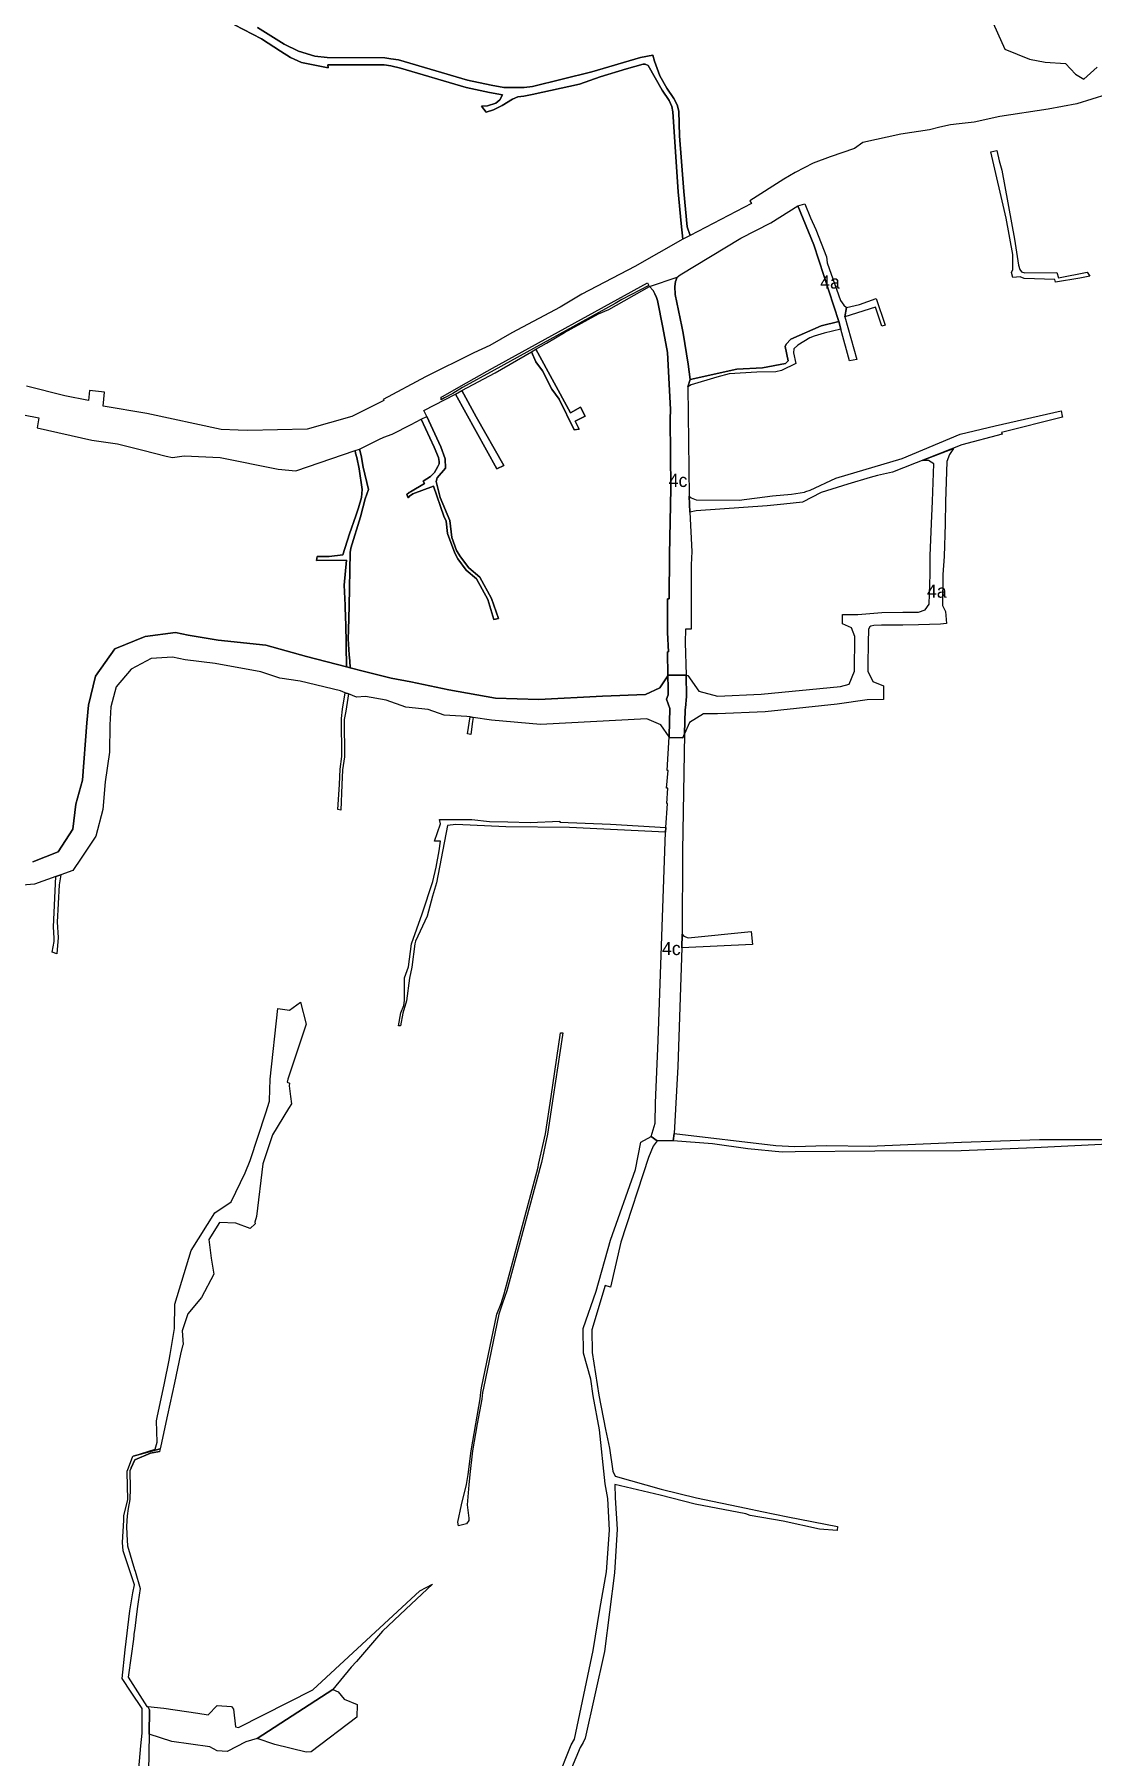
# Model space of a CAD drawing. Extents: x 548434 to 553028, y 1835063 to 1842282.
# Drawn here: x 550285 to 550845, y 1837520 to 1838432 of the extents above; entities that cross this region are included whole.
import ezdxf

# ---------------------------------------------------------------- set-up
doc = ezdxf.new("R2010")
doc.units = 0
for name, color, linetype in [('Level 15', 7, 'Continuous'), ('Level 16', 7, 'Continuous'), ('Level 23', 7, 'Continuous')]:
    doc.layers.add(name, color=color, linetype=linetype)

msp = doc.modelspace()

# ---------------------------------------------------------------- linework, layer by layer
at = {"layer": 'Level 16'}
for points in [[(550713.79, 1838282.7), (550720, 1838260.09), (550716.13, 1838259.42), (550711.66, 1838276.17), (550710.54, 1838280.2), (550697.25, 1838320.8), (550688.75, 1838341.38), (550692.53, 1838342.54), (550695.53, 1838335.12), (550698.27, 1838328.96), (550704.06, 1838314.44), (550704.41, 1838311.17), (550711.48, 1838291.37), (550713.11, 1838288.82), (550714.53, 1838287.66)], [(550631.61, 1838179.3), (550632.71, 1838158.35), (550632.28, 1838151.31), (550632.33, 1838117.37), (550629.39, 1838117.24), (550629.15, 1838110.2), (550629.6356, 1838092.8503), (550620.32, 1838092.96), (550620.0657, 1838092.5839), (550619.8, 1838105.26), (550620.37, 1838105.28), (550619.86, 1838115.48), (550619.9, 1838133.27), (550620.79, 1838133.34), (550620.94, 1838156.87), (550621.58, 1838191.76), (550621.32, 1838228.54), (550621.5, 1838233.63), (550619.77, 1838263.8), (550617.43, 1838277.07), (550614.6, 1838291.23), (550614.02, 1838292.84), (550613.2, 1838294.77), (550612.28, 1838296.55), (550610.27, 1838298.71), (550624.96, 1838303.6), (550624.03, 1838301.4), (550623.67, 1838298.77), (550623.85, 1838294.4), (550627.39, 1838277.56), (550628.18, 1838273.97), (550630.82, 1838257.56), (550631.87, 1838249.43), (550630.62, 1838245.67), (550631.21, 1838187.78)], [(550629.6356, 1838092.8503), (550630.51, 1838092.84), (550636.4, 1838084.39), (550646.3426, 1838081.742), (550669.33, 1838082.81), (550711.4, 1838086.99), (550715.9701, 1838088.1239), (550718.79, 1838095.1), (550718.94, 1838113.48), (550717.25, 1838118.05), (550712.52, 1838120.08), (550712.48, 1838125.03), (550720.51, 1838125.1), (550733.22, 1838126.16), (550744.45, 1838126.3), (550752.68, 1838126.29), (550756.24, 1838127.5), (550758.38, 1838130.59), (550758.93, 1838146.47), (550758.97, 1838156.08), (550759.53, 1838173.23), (550760.15, 1838184.99), (550760.85, 1838204.89), (550757.97, 1838206.55), (550754.72, 1838206.59), (550771.24, 1838212.96), (550769.13, 1838209.72), (550767.77, 1838205.99), (550767.02, 1838184.76), (550766.79, 1838172.98), (550766.27, 1838155.83), (550765.56, 1838146.25), (550765.38, 1838129.83), (550766.96, 1838126.58), (550767.59, 1838120.3), (550764.32, 1838119.98), (550752.72, 1838119.55), (550744.48, 1838119.41), (550737.4367, 1838119.4037), (550736, 1838119.43), (550734.8224, 1838119.4014), (550733.25, 1838119.4), (550733.1234, 1838119.3601), (550729, 1838119.26), (550727.47, 1838118.92), (550726.86, 1838118.54), (550726.32, 1838117.36), (550726.2459, 1838113.8158), (550726.07, 1838113.39), (550725.84, 1838095.01), (550728.45, 1838089.65), (550734.12, 1838087.36), (550734.19, 1838079.97), (550725.54, 1838079.89), (550709.62, 1838077.66), (550671.55, 1838073.59), (550646.32, 1838072.51), (550638.97, 1838072.44), (550631.48, 1838067.79), (550628.8708, 1838061.9156), (550629.09, 1838074.71), (550629.28, 1838075.63), (550629.95, 1838081.62)], [(550620.6579, 1838060.2653), (550620.85, 1838059.99), (550627.9, 1838059.73), (550628.8708, 1838061.9156), (550627.81, 1838000), (550627.53, 1837955.86), (550627.35, 1837948.52), (550625.32, 1837885.8), (550623.34, 1837850.23), (550622.82, 1837846.38), (550614.31, 1837846.32), (550611.2, 1837848.69), (550613.24, 1837855.8), (550613.53, 1837866.44), (550614.9, 1837899.54), (550618.68, 1838009.75), (550618.9, 1838012.23), (550619.79, 1838025.03), (550619.51, 1838025.03), (550620.08, 1838033.03), (550619.31, 1838033.14), (550620.11, 1838042.47), (550619.57, 1838042.51)]]:
    msp.add_lwpolyline(points, close=True, dxfattribs=at)
msp.add_lwpolyline([(550283.86, 1837994.09), (550297.17, 1837999.4), (550304.93, 1838011.37), (550306.63, 1838024.55), (550310.08, 1838037.41), (550312.45, 1838067.71), (550313.32, 1838077.08), (550316.99, 1838092.38), (550327.18, 1838106.85), (550343.33, 1838113.41), (550359.38, 1838115.57), (550366.13, 1838114.1), (550381.98, 1838111.39), (550407.18, 1838108.87), (550428.72, 1838102.82), (550449.8952, 1838097.3074), (550451.8392, 1838096.8013), (550458.72, 1838095.01), (550473.47, 1838091.38), (550483.92, 1838089.37), (550504.14, 1838085.25), (550528.84, 1838080.81), (550551.75, 1838080.13), (550585.48, 1838081.76), (550608.16, 1838082.76), (550615.73, 1838086.17), (550620.0657, 1838092.5839), (550620.2, 1838086.18), (550620.2, 1838082.52), (550619.31, 1838080.22), (550621.07, 1838075.3), (550620.69, 1838060.79), (550620.6579, 1838060.2653), (550616.25, 1838066.58), (550608.91, 1838069.86), (550552.51, 1838066.9), (550526.6, 1838069.06), (550516.8992, 1838070.5972), (550515.432, 1838070.8297), (550513.6, 1838071.12), (550501.56, 1838071.69), (550493.18, 1838074.76), (550481.38, 1838076.03), (550470.88, 1838079.77), (550459.97, 1838081.59), (550455.23, 1838081.32), (550450.8847, 1838082.9932), (550449.2168, 1838083.6355), (550446.79, 1838084.57), (550425.41, 1838089.81), (550414.56, 1838091.26), (550404.48, 1838094.65), (550380.42, 1838099.16), (550364.46, 1838101.03), (550357.71, 1838102.52), (550346.45, 1838101.82), (550335.93, 1838096.04), (550328, 1838086.83), (550325.07, 1838076.1), (550324.55, 1838066.69), (550324.34, 1838052.1), (550322.19, 1838036.4), (550320.93, 1838021.83), (550317.13, 1838007.72), (550309.3471, 1837996.0101), (550305.08, 1837989.59), (550298.6277, 1837987.2802), (550295.9339, 1837986.3158), (550284.78, 1837982.33), (550271.8, 1837981.16)], dxfattribs=at)
at = {"layer": 'Level 23'}
for points in [[(550788.39, 1838446.84), (550798.48, 1838424.45), (550811.5, 1838419.13), (550819.7, 1838417.49), (550830.52, 1838416.72), (550835.82, 1838411.12), (550840.27, 1838408.42), (550847.33, 1838414.81)], [(550390.52, 1838437.34), (550404.87, 1838429.84), (550414.88, 1838423.38), (550420.31, 1838419.97), (550426.06, 1838417.27), (550440.24, 1838414.45), (550439.95, 1838416.09), (550469.78, 1838416.12), (550473.33, 1838415.61), (550478.47, 1838414.38), (550513.25, 1838404.06), (550525.58, 1838401.37), (550532.39, 1838400.2), (550531.1, 1838397.55), (550529, 1838395.85), (550524.5, 1838394.3), (550521.38, 1838394.11), (550523.79, 1838391), (550527.67, 1838392.21), (550532.3, 1838394.61), (550537.71, 1838397.85), (550540.56, 1838399.14), (550543.78, 1838399.51), (550548.18, 1838400.32), (550573.2, 1838405.88), (550584.23, 1838409.77), (550598.17, 1838414.04), (550606.93, 1838416.44), (550608, 1838416.39), (550609.57, 1838415.7), (550613.32, 1838409.21), (550616.93, 1838402.6), (550620.7, 1838397.15), (550622.19, 1838393.95), (550622.66, 1838391.15), (550625.54, 1838348.77), (550627.13, 1838332.06), (550627.98, 1838323.7), (550602.6, 1838309.23), (550574.48, 1838294.71), (550563.01, 1838287.71), (550537.39, 1838274.24), (550525.8, 1838267.54), (550517.3, 1838263.68), (550491.72, 1838250.9), (550469.32, 1838238.94), (550469.58, 1838238.3), (550452.79, 1838229.92), (550429, 1838223.13), (550397.59, 1838222.41), (550392.55, 1838222.68), (550383.57, 1838223.03), (550344.14, 1838231.5), (550321.03, 1838235.36), (550321.8, 1838242.79), (550313.9, 1838243.68), (550313.26, 1838238.29), (550300.75, 1838240.85), (550280.55, 1838245.87)], [(550402.81, 1838435.79), (550416.89, 1838427.09), (550424.53, 1838423.28), (550433.2, 1838420.73), (550439.56, 1838419.99), (550470.11, 1838419.82), (550473.43, 1838419.24), (550477.4, 1838418.65), (550513.94, 1838407.91), (550526.41, 1838405.39), (550533.25, 1838404.15), (550537.28, 1838403.99), (550543.97, 1838404.08), (550548.4, 1838404.62), (550579.78, 1838412.35), (550605.59, 1838419.91), (550612, 1838421.27), (550612.98, 1838417.95), (550615.84, 1838410.31), (550619.49, 1838403.69), (550623.21, 1838398.22), (550624.88, 1838394.83), (550625.78, 1838391.58), (550626.16, 1838378.52), (550628.41, 1838348.96), (550630.21, 1838330.23), (550631.9, 1838325.65), (550627.98, 1838323.7), (550627.13, 1838332.06), (550625.54, 1838348.77), (550622.66, 1838391.15), (550622.19, 1838393.95), (550620.7, 1838397.15), (550616.93, 1838402.6), (550613.32, 1838409.21), (550609.57, 1838415.7), (550608, 1838416.39), (550606.93, 1838416.44), (550598.17, 1838414.04), (550584.23, 1838409.77), (550573.2, 1838405.88), (550548.18, 1838400.32), (550543.78, 1838399.51), (550540.56, 1838399.14), (550537.71, 1838397.85), (550532.3, 1838394.61), (550527.67, 1838392.21), (550523.79, 1838391), (550521.38, 1838394.11), (550524.5, 1838394.3), (550529, 1838395.85), (550531.1, 1838397.55), (550532.39, 1838400.2), (550525.58, 1838401.37), (550513.25, 1838404.06), (550478.47, 1838414.38), (550473.33, 1838415.61), (550469.78, 1838416.12), (550439.95, 1838416.09), (550440.24, 1838414.45), (550426.06, 1838417.27), (550420.31, 1838419.97), (550414.88, 1838423.38), (550404.87, 1838429.84), (550390.52, 1838437.34)], [(550860.29, 1838402.85), (550836.61, 1838395.34), (550821.34, 1838392.56), (550795.77, 1838388.77), (550782.1, 1838385.7), (550774.26, 1838384.89), (550769.57, 1838384.24), (550763.96, 1838383.01), (550758.53, 1838381.66), (550743.42, 1838379.37), (550723.22, 1838374.95), (550718.88, 1838371.83), (550705.96, 1838367.43), (550697.02, 1838364), (550687.36, 1838359), (550681.34, 1838355.51), (550663.45, 1838344.07), (550664.21, 1838342.72), (550631.9, 1838325.65), (550630.21, 1838330.23), (550628.41, 1838348.96), (550626.16, 1838378.52), (550625.78, 1838391.58), (550624.88, 1838394.83), (550623.21, 1838398.22), (550619.49, 1838403.69), (550615.84, 1838410.31), (550612.98, 1838417.95), (550612, 1838421.27), (550605.59, 1838419.91), (550579.78, 1838412.35), (550548.4, 1838404.62), (550543.97, 1838404.08), (550537.28, 1838403.99), (550533.25, 1838404.15), (550526.41, 1838405.39), (550513.94, 1838407.91), (550477.4, 1838418.65), (550473.43, 1838419.24), (550470.11, 1838419.82), (550439.56, 1838419.99), (550433.2, 1838420.73), (550424.53, 1838423.28), (550416.89, 1838427.09), (550402.81, 1838435.79)], [(550257.06, 1838235.04), (550286.96, 1838229.2), (550286.09, 1838223.87), (550315.06, 1838217.3), (550328.62, 1838215.45), (550342.07, 1838211.98), (550354.43, 1838208.88), (550357.7, 1838208.18), (550363.88, 1838209.13), (550382.98, 1838208.2), (550413.63, 1838202.01), (550422.98, 1838201.13), (550454.51, 1838211.91), (550454.693, 1838210.453), (550455.359, 1838208.117), (550456.532, 1838202.132), (550458.257, 1838191.294), (550457.77, 1838187), (550456.198, 1838181.459), (550454.795, 1838177.226), (550451.454, 1838167.834), (550447.897, 1838156.728), (550440.79, 1838155.76), (550434.29, 1838155.82), (550434.04, 1838153.68), (550449.84, 1838153.84), (550448.63, 1838140.63), (550449.16, 1838130.03), (550449.28, 1838122.72), (550449.59, 1838120.48), (550449.8952, 1838097.3074), (550428.72, 1838102.82), (550407.18, 1838108.87), (550381.98, 1838111.39), (550366.13, 1838114.1), (550359.38, 1838115.57), (550343.33, 1838113.41), (550327.18, 1838106.85), (550316.99, 1838092.38), (550313.32, 1838077.08), (550312.45, 1838067.71), (550310.08, 1838037.41), (550306.63, 1838024.55), (550304.93, 1838011.37), (550297.17, 1837999.4), (550283.86, 1837994.09)], [(550283.86, 1837994.09), (550297.17, 1837999.4), (550304.93, 1838011.37), (550306.63, 1838024.55), (550310.08, 1838037.41), (550312.45, 1838067.71), (550313.32, 1838077.08), (550316.99, 1838092.38), (550327.18, 1838106.85), (550343.33, 1838113.41), (550359.38, 1838115.57), (550366.13, 1838114.1), (550381.98, 1838111.39), (550407.18, 1838108.87), (550428.72, 1838102.82), (550449.8952, 1838097.3074), (550451.8392, 1838096.8013), (550458.72, 1838095.01), (550473.47, 1838091.38), (550483.92, 1838089.37), (550504.14, 1838085.25), (550528.84, 1838080.81), (550551.75, 1838080.13), (550585.48, 1838081.76), (550608.16, 1838082.76), (550615.73, 1838086.17), (550620.0657, 1838092.5839), (550620.2, 1838086.18), (550620.2, 1838082.52), (550619.31, 1838080.22), (550621.07, 1838075.3), (550620.69, 1838060.79), (550620.6579, 1838060.2653), (550616.25, 1838066.58), (550608.91, 1838069.86), (550552.51, 1838066.9), (550526.6, 1838069.06), (550516.8992, 1838070.5972), (550515.432, 1838070.8297), (550513.6, 1838071.12), (550501.56, 1838071.69), (550493.18, 1838074.76), (550481.38, 1838076.03), (550470.88, 1838079.77), (550459.97, 1838081.59), (550455.23, 1838081.32), (550450.8847, 1838082.9932), (550449.2168, 1838083.6355), (550446.79, 1838084.57), (550425.41, 1838089.81), (550414.56, 1838091.26), (550404.48, 1838094.65), (550380.42, 1838099.16), (550364.46, 1838101.03), (550357.71, 1838102.52), (550346.45, 1838101.82), (550335.93, 1838096.04), (550328, 1838086.83), (550325.07, 1838076.1), (550324.55, 1838066.69), (550324.34, 1838052.1), (550322.19, 1838036.4), (550320.93, 1838021.83), (550317.13, 1838007.72), (550309.3471, 1837996.0101), (550305.08, 1837989.59), (550298.6277, 1837987.2802), (550295.9339, 1837986.3158), (550284.78, 1837982.33), (550271.8, 1837981.16)], [(550561.22, 1837507.56), (550568.8, 1837526.57), (550570.51, 1837529.56), (550580.45, 1837576.63), (550583.95, 1837598.25), (550587.57, 1837618.19), (550589.09, 1837640.32), (550588.24, 1837656.99), (550586.88, 1837664.73), (550583.86, 1837693.37), (550580.54, 1837711.39), (550579.26, 1837720.26), (550575.33, 1837733.96), (550575.16, 1837746.99), (550582.03, 1837766.74), (550589.64, 1837793.8), (550602.81, 1837831.21), (550605.63, 1837845.76), (550611.2, 1837848.69), (550614.31, 1837846.32), (550612.27, 1837843.57), (550609.84, 1837837.56), (550595.03, 1837792.8), (550589.61, 1837768.91), (550586.77, 1837769.72), (550579.68, 1837746.31), (550579.88, 1837734.29), (550583.39, 1837711.78), (550587, 1837693.52), (550589.06, 1837683.64), (550590.88, 1837671.45), (550592.08, 1837668.91), (550616.48, 1837661.97), (550635.13, 1837657.45), (550661.44, 1837651.82), (550669.83, 1837650.14), (550683.5, 1837647.23), (550709.85, 1837642.28), (550709.66, 1837640.12), (550700.28, 1837640.8), (550680.98, 1837645.02), (550663.64, 1837648.04), (550661.3, 1837648.92), (550634.43, 1837653.94), (550615.9, 1837658.7), (550592.01, 1837664.46), (550592.13, 1837657.4), (550593.2, 1837640.82), (550591.83, 1837617.59), (550586.5, 1837576.02), (550576.31, 1837530.14), (550575.26, 1837527.87), (550573.59, 1837525.13), (550565.89, 1837506.62)], [(550853.07, 1837844.54), (550814.08, 1837842.6), (550775.29, 1837841.09), (550729.58, 1837841), (550687.45, 1837840.62), (550680.46, 1837840.35), (550662.27, 1837842.24), (550643.69, 1837844.78), (550622.82, 1837846.38), (550623.34, 1837850.23), (550677.13, 1837843.91), (550687.29, 1837843.31), (550703.96, 1837843.87), (550726.75, 1837843.6), (550775.51, 1837845.7), (550816.83, 1837847.15), (550852.98, 1837847.18)], [(550339.89, 1837513.9), (550341.0556, 1837526.0584), (550341.7, 1837532.78), (550341.74, 1837545.86), (550335.8701, 1837554.5634), (550331.03, 1837561.74), (550332.7661, 1837576.8596), (550335.15, 1837597.62), (550336.808, 1837607.0337), (550337.57, 1837611.36), (550331.65, 1837629.35), (550331.23, 1837633.76), (550331.9214, 1837645.6322), (550332.051, 1837647.844), (550334.03, 1837656.54), (550334.03, 1837656.5406), (550333.771, 1837670.8985), (550333.759, 1837671.506), (550333.76, 1837671.5087), (550334.4476, 1837673.3017), (550336.8291, 1837679.5076), (550336.8783, 1837679.5225), (550351.1972, 1837683.2393), (550350.897, 1837681.8494), (550346.15, 1837680.96), (550337.74, 1837677.57), (550335.8919, 1837673.289), (550335.177, 1837671.636), (550335.317, 1837662.395), (550335.218, 1837656.505), (550334.3675, 1837651.6971), (550333.69, 1837647.88), (550333.41, 1837642.46), (550333.4137, 1837642.3949), (550333.4137, 1837642.3943), (550333.67, 1837637.88), (550334.0046, 1837632.0273), (550334.0051, 1837632.0258), (550337.6522, 1837619.3725), (550337.6536, 1837619.3674), (550337.96, 1837618.47), (550340.57, 1837609.34), (550339.65, 1837602.4), (550339.3082, 1837599.8043), (550338.5865, 1837594.3505), (550337.7746, 1837588.2148), (550337.37, 1837585.17), (550337.2931, 1837584.5856), (550337.2915, 1837584.5738), (550337.0291, 1837582.5803), (550335.8541, 1837573.7008), (550334.361, 1837562.417), (550344.214, 1837546.866), (550344.774, 1837546.8177), (550345.62, 1837545.094), (550345.3906, 1837532.2542), (550345.034, 1837512.301)]]:
    msp.add_lwpolyline(points, dxfattribs=at)
for points in [[(550842.06, 1838306.25), (550843.38, 1838304.13), (550838.07, 1838303.15), (550825.18, 1838300.94), (550824.8, 1838302.49), (550808.72, 1838303.03), (550806.58, 1838303.79), (550802.66, 1838303.42), (550801.95, 1838306.08), (550802.59, 1838307.7), (550802.62, 1838315.74), (550799.1, 1838334.92), (550791.04, 1838370.06), (550794.1634, 1838370.6358), (550795.46, 1838365.17), (550796.74, 1838360.35), (550803.49, 1838323.83), (550805.71, 1838309.92), (550806.33, 1838307.73), (550807.29, 1838306.56), (550809.04, 1838305.87), (550825.98, 1838306.19), (550826.88, 1838303.29)], [(550656.46, 1838255.02), (550631.87, 1838249.43), (550630.82, 1838257.56), (550628.18, 1838273.97), (550627.39, 1838277.56), (550623.85, 1838294.4), (550623.67, 1838298.77), (550624.03, 1838301.4), (550624.96, 1838303.6), (550626.55, 1838304.95), (550658.63, 1838324.27), (550674.58, 1838332.43), (550688.75, 1838341.38), (550697.25, 1838320.8), (550710.54, 1838280.2), (550701.22, 1838277.88), (550685.15, 1838270.89), (550682.73, 1838268.11), (550682.09, 1838266.87), (550683.75, 1838259.36), (550682.22, 1838257.98), (550670.14, 1838255.66)], [(550713.79, 1838282.7), (550720, 1838260.09), (550716.13, 1838259.42), (550711.66, 1838276.17), (550710.54, 1838280.2), (550697.25, 1838320.8), (550688.75, 1838341.38), (550692.53, 1838342.54), (550695.53, 1838335.12), (550698.27, 1838328.96), (550704.06, 1838314.44), (550704.41, 1838311.17), (550711.48, 1838291.37), (550713.11, 1838288.82), (550714.53, 1838287.66)], [(550631.61, 1838179.3), (550632.71, 1838158.35), (550632.28, 1838151.31), (550632.33, 1838117.37), (550629.39, 1838117.24), (550629.15, 1838110.2), (550629.6356, 1838092.8503), (550620.32, 1838092.96), (550620.0657, 1838092.5839), (550619.8, 1838105.26), (550620.37, 1838105.28), (550619.86, 1838115.48), (550619.9, 1838133.27), (550620.79, 1838133.34), (550620.94, 1838156.87), (550621.58, 1838191.76), (550621.32, 1838228.54), (550621.5, 1838233.63), (550619.77, 1838263.8), (550617.43, 1838277.07), (550614.6, 1838291.23), (550614.02, 1838292.84), (550613.2, 1838294.77), (550612.28, 1838296.55), (550610.27, 1838298.71), (550624.96, 1838303.6), (550624.03, 1838301.4), (550623.67, 1838298.77), (550623.85, 1838294.4), (550627.39, 1838277.56), (550628.18, 1838273.97), (550630.82, 1838257.56), (550631.87, 1838249.43), (550630.62, 1838245.67), (550631.21, 1838187.78)], [(550619.8, 1838105.26), (550620.0657, 1838092.5839), (550615.73, 1838086.17), (550608.16, 1838082.76), (550585.48, 1838081.76), (550551.75, 1838080.13), (550528.84, 1838080.81), (550504.14, 1838085.25), (550483.92, 1838089.37), (550473.47, 1838091.38), (550458.72, 1838095.01), (550451.8392, 1838096.8013), (550451.599, 1838100.524), (550451.3, 1838103.76), (550450.84, 1838112.09), (550450.86, 1838116.68), (550451.3, 1838129.65), (550451.74, 1838157.92), (550452.11, 1838160.15), (550457.33, 1838176.82), (550459.82, 1838186.33), (550461.45, 1838191.16), (550458.68, 1838203.02), (550457.63, 1838209.29), (550456.69, 1838212.57), (550466.93, 1838217.75), (550469.64, 1838218.93), (550474.12, 1838220.57), (550484.06, 1838225.59), (550489.48, 1838228.49), (550496.32, 1838213.66), (550498.53, 1838208.19), (550498.92, 1838206.13), (550498.91, 1838204.8), (550498.32, 1838203.36), (550496.43, 1838200.2), (550494.39, 1838198.2), (550490.45, 1838195.73), (550491.21, 1838194.34), (550483.76, 1838190.04), (550483.09, 1838189.71), (550481.85, 1838188.62), (550482.53, 1838186.82), (550483.25, 1838187.7), (550484.93, 1838188.87), (550495.99, 1838193.02), (550501.37, 1838177.15), (550502.68, 1838174.53), (550503.3, 1838167.94), (550507.17, 1838157.53), (550508.85, 1838154.58), (550513.26, 1838148.45), (550518.63, 1838143.87), (550524.69, 1838133.07), (550527.84, 1838122.4), (550530.31, 1838122.86), (550526.65, 1838133.49), (550520.43, 1838144.88), (550514.56, 1838149.84), (550510.19, 1838155.55), (550508.19, 1838159), (550505.72, 1838165.81), (550504.59, 1838174.83), (550499.49, 1838187.08), (550497.43, 1838195.44), (550497.94, 1838197.46), (550502.3, 1838202.57), (550502.088, 1838207.555), (550499.8, 1838213.83), (550492.3859, 1838229.836), (550490.8608, 1838233.1284), (550507.54, 1838241.66), (550529.5, 1838202.1), (550533.12, 1838203.93), (550518.48, 1838229.71), (550511.01, 1838243.71), (550528.53, 1838253.04), (550547.82, 1838264.08), (550550.2, 1838258.86), (550553.57, 1838254.13), (550558.61, 1838244.27), (550562.5, 1838239.1), (550570.37, 1838222.77), (550573.01, 1838223.21), (550570.91, 1838227.43), (550576.26, 1838230.13), (550573.73, 1838234.91), (550568.49, 1838231.9), (550550.2, 1838265.62), (550555.85, 1838268.76), (550565.36, 1838274.29), (550583.24, 1838284.3), (550588.77, 1838286.47), (550610.27, 1838298.71), (550612.28, 1838296.55), (550613.2, 1838294.77), (550614.02, 1838292.84), (550614.6, 1838291.23), (550617.43, 1838277.07), (550619.77, 1838263.8), (550621.5, 1838233.63), (550621.32, 1838228.54), (550621.58, 1838191.76), (550620.94, 1838156.87), (550620.79, 1838133.34), (550619.9, 1838133.27), (550619.86, 1838115.48), (550620.37, 1838105.28)], [(550609.97, 1838299.27), (550595.65, 1838291.77), (550592.1, 1838289.79), (550528.06, 1838254.43), (550511.27, 1838245.22), (550506.11, 1838242.06), (550501.81, 1838239.78), (550500, 1838238.77), (550500, 1838240.14), (550501.01, 1838240.7), (550510.55, 1838246.17), (550527.26, 1838255.43), (550609.189, 1838300.6919)], [(550714.53, 1838287.66), (550721.42, 1838289.15), (550730.22, 1838292.32), (550735.02, 1838278.26), (550733.34, 1838277.67), (550729.98, 1838287.77), (550713.79, 1838282.7)], [(550710.54, 1838280.2), (550711.66, 1838276.17), (550702.75, 1838274.05), (550697.5, 1838272.47), (550695.12, 1838271.55), (550688.81, 1838267.72), (550686.68, 1838265.67), (550686.51, 1838263.66), (550687.72, 1838257.94), (550680.14, 1838254.27), (550677.17, 1838253.53), (550667.04, 1838253.37), (550652.47, 1838252.44), (550645.97, 1838250.68), (550632.35, 1838246.64), (550630.62, 1838245.67), (550631.87, 1838249.43), (550656.46, 1838255.02), (550670.14, 1838255.66), (550682.22, 1838257.98), (550683.75, 1838259.36), (550682.09, 1838266.87), (550682.73, 1838268.11), (550685.15, 1838270.89), (550701.22, 1838277.88)], [(550550.2, 1838265.62), (550568.49, 1838231.9), (550573.73, 1838234.91), (550576.26, 1838230.13), (550570.91, 1838227.43), (550573.01, 1838223.21), (550570.37, 1838222.77), (550562.5, 1838239.1), (550558.61, 1838244.27), (550553.57, 1838254.13), (550550.2, 1838258.86), (550547.82, 1838264.08)], [(550511.01, 1838243.71), (550518.48, 1838229.71), (550533.12, 1838203.93), (550529.5, 1838202.1), (550507.54, 1838241.66)], [(550502.088, 1838207.555), (550502.3, 1838202.57), (550497.94, 1838197.46), (550497.43, 1838195.44), (550499.49, 1838187.08), (550504.59, 1838174.83), (550505.72, 1838165.81), (550508.19, 1838159), (550510.19, 1838155.55), (550514.56, 1838149.84), (550520.43, 1838144.88), (550526.65, 1838133.49), (550530.31, 1838122.86), (550527.84, 1838122.4), (550524.69, 1838133.07), (550518.63, 1838143.87), (550513.26, 1838148.45), (550508.85, 1838154.58), (550507.17, 1838157.53), (550503.3, 1838167.94), (550502.68, 1838174.53), (550501.37, 1838177.15), (550495.99, 1838193.02), (550484.93, 1838188.87), (550483.25, 1838187.7), (550482.53, 1838186.82), (550481.85, 1838188.62), (550483.09, 1838189.71), (550483.76, 1838190.04), (550491.21, 1838194.34), (550490.45, 1838195.73), (550494.39, 1838198.2), (550496.43, 1838200.2), (550498.32, 1838203.36), (550498.91, 1838204.8), (550498.92, 1838206.13), (550498.53, 1838208.19), (550496.32, 1838213.66), (550489.48, 1838228.49), (550492.3859, 1838229.836), (550499.8, 1838213.83), (550499.8001, 1838213.8216)], [(550631.21, 1838187.78), (550632.44, 1838186.9), (550635.01, 1838185.76), (550657.69, 1838185.63), (550675.39, 1838187.86), (550685.51, 1838188.79), (550692.3, 1838189.8), (550693.1, 1838190.13), (550695.32, 1838190.97), (550708.92, 1838197.29), (550744.12, 1838207.68), (550774.74, 1838220.48), (550793.22, 1838224.93), (550828.26, 1838232.89), (550828.8, 1838230.05), (550828.92, 1838229.5), (550796.69, 1838221.4), (550796.97, 1838220.45), (550775.67, 1838214.93), (550738.86, 1838200.48), (550731.08, 1838198.63), (550727.19, 1838197.65), (550715.38, 1838194.06), (550701.17, 1838189.57), (550691.22, 1838184.6), (550681.47, 1838183.45), (550672.58, 1838182.66), (550635.04, 1838179.87), (550631.61, 1838179.3)], [(550456.69, 1838212.57), (550457.63, 1838209.29), (550458.68, 1838203.02), (550461.45, 1838191.16), (550459.82, 1838186.33), (550457.33, 1838176.82), (550452.11, 1838160.15), (550451.74, 1838157.92), (550451.3, 1838129.65), (550450.86, 1838116.68), (550450.84, 1838112.09), (550451.3, 1838103.76), (550451.599, 1838100.524), (550451.8392, 1838096.8013), (550449.8952, 1838097.3074), (550449.59, 1838120.48), (550449.28, 1838122.72), (550449.16, 1838130.03), (550448.63, 1838140.63), (550449.84, 1838153.84), (550434.04, 1838153.68), (550434.29, 1838155.82), (550440.79, 1838155.76), (550447.897, 1838156.728), (550451.454, 1838167.834), (550454.795, 1838177.226), (550456.198, 1838181.459), (550457.77, 1838187), (550458.257, 1838191.294), (550456.532, 1838202.132), (550455.359, 1838208.117), (550454.693, 1838210.453), (550454.51, 1838211.91)], [(550629.6356, 1838092.8503), (550630.51, 1838092.84), (550636.4, 1838084.39), (550646.3426, 1838081.742), (550669.33, 1838082.81), (550711.4, 1838086.99), (550715.9701, 1838088.1239), (550718.79, 1838095.1), (550718.94, 1838113.48), (550717.25, 1838118.05), (550712.52, 1838120.08), (550712.48, 1838125.03), (550720.51, 1838125.1), (550733.22, 1838126.16), (550744.45, 1838126.3), (550752.68, 1838126.29), (550756.24, 1838127.5), (550758.38, 1838130.59), (550758.93, 1838146.47), (550758.97, 1838156.08), (550759.53, 1838173.23), (550760.15, 1838184.99), (550760.85, 1838204.89), (550757.97, 1838206.55), (550754.72, 1838206.59), (550771.24, 1838212.96), (550769.13, 1838209.72), (550767.77, 1838205.99), (550767.02, 1838184.76), (550766.79, 1838172.98), (550766.27, 1838155.83), (550765.56, 1838146.25), (550765.38, 1838129.83), (550766.96, 1838126.58), (550767.59, 1838120.3), (550764.32, 1838119.98), (550752.72, 1838119.55), (550744.48, 1838119.41), (550737.4367, 1838119.4037), (550736, 1838119.43), (550734.8224, 1838119.4014), (550733.25, 1838119.4), (550733.1234, 1838119.3601), (550729, 1838119.26), (550727.47, 1838118.92), (550726.86, 1838118.54), (550726.32, 1838117.36), (550726.2459, 1838113.8158), (550726.07, 1838113.39), (550725.84, 1838095.01), (550728.45, 1838089.65), (550734.12, 1838087.36), (550734.19, 1838079.97), (550725.54, 1838079.89), (550709.62, 1838077.66), (550671.55, 1838073.59), (550646.32, 1838072.51), (550638.97, 1838072.44), (550631.48, 1838067.79), (550628.8708, 1838061.9156), (550629.09, 1838074.71), (550629.28, 1838075.63), (550629.95, 1838081.62)], [(550629.6356, 1838092.8503), (550629.95, 1838081.62), (550629.28, 1838075.63), (550629.09, 1838074.71), (550628.8708, 1838061.9156), (550627.9, 1838059.73), (550620.85, 1838059.99), (550620.6579, 1838060.2653), (550620.69, 1838060.79), (550621.07, 1838075.3), (550619.31, 1838080.22), (550620.2, 1838082.52), (550620.2, 1838086.18), (550620.0657, 1838092.5839), (550620.32, 1838092.96)], [(550449.2168, 1838083.6355), (550450.8847, 1838082.9932), (550449.56, 1838073.93), (550448.66, 1838069.39), (550448.77, 1838049.62), (550447.71, 1838042.76), (550447.46, 1838034.94), (550446.91, 1838021.5), (550445.28, 1838021.89), (550446.19, 1838035.09), (550446.59, 1838043.13), (550447.37, 1838049.86), (550447.23, 1838069.94), (550447.75, 1838074.96)], [(550515.432, 1838070.8297), (550516.8992, 1838070.5972), (550516.54, 1838068.33), (550515.69, 1838061.47), (550513.99, 1838061.81)], [(550620.6579, 1838060.2653), (550620.85, 1838059.99), (550627.9, 1838059.73), (550628.8708, 1838061.9156), (550627.81, 1838000), (550627.53, 1837955.86), (550627.35, 1837948.52), (550625.32, 1837885.8), (550623.34, 1837850.23), (550622.82, 1837846.38), (550614.31, 1837846.32), (550611.2, 1837848.69), (550613.24, 1837855.8), (550613.53, 1837866.44), (550614.9, 1837899.54), (550618.68, 1838009.75), (550618.9, 1838012.23), (550619.79, 1838025.03), (550619.51, 1838025.03), (550620.08, 1838033.03), (550619.31, 1838033.14), (550620.11, 1838042.47), (550619.57, 1838042.51)], [(550618.9, 1838012.23), (550618.68, 1838009.75), (550567.96, 1838012.24), (550534.24, 1838012.65), (550507.82, 1838013.84), (550503.42, 1838013.32), (550500, 1837995.89), (550497.46, 1837982.94), (550495.33, 1837975.95), (550492.62, 1837965.38), (550486.39, 1837952.16), (550485.98, 1837950.68), (550484.44, 1837938.29), (550483.25, 1837932.52), (550481.63, 1837920.48), (550479.67, 1837914.06), (550478.46, 1837907.23), (550477.4, 1837907.3), (550478.59, 1837914.14), (550480.21, 1837918.07), (550480.65, 1837920.61), (550480.64, 1837932.65), (550482.72, 1837938.48), (550484.24, 1837950.67), (550489.98, 1837966.65), (550495.66, 1837983.64), (550497.39, 1837991.32), (550498.86, 1838000), (550499.71, 1838005.04), (550496.52, 1838005.07), (550499.7, 1838014.28), (550499.2, 1838016.5), (550500, 1838016.5), (550516.25, 1838016.6), (550525.61, 1838015.46), (550535.26, 1838015.28), (550547.05, 1838014.97), (550562.88, 1838015.66), (550562.89, 1838015.07), (550589.6, 1838014.01)], [(550295.9339, 1837986.3158), (550298.6277, 1837987.2802), (550297.7, 1837981.94), (550296.72, 1837962.19), (550297.18, 1837954.12), (550296.5, 1837945.44), (550293.99, 1837946.19), (550295.07, 1837951.91), (550295.09, 1837953.71), (550294.79, 1837959.7)], [(550664.85, 1837950.31), (550627.35, 1837948.52), (550627.53, 1837955.86), (550628.53, 1837954.81), (550630.72, 1837953.83), (550664.13, 1837957.25)], [(550336.8783, 1837679.5225), (550348.647, 1837683.087), (550348.9933, 1837684.3203), (550349.703, 1837686.848), (550349.29, 1837698.159), (550349.6773, 1837699.9906), (550353.5123, 1837718.1277), (550356.078, 1837730.262), (550356.5585, 1837733.2277), (550358.792, 1837747.013), (550358.949, 1837759.965), (550367.667, 1837788.357), (550380.122, 1837808.189), (550388.808, 1837814.13), (550396.248, 1837829.421), (550398.871, 1837836.012), (550407.1162, 1837861.2688), (550409.09, 1837867.315), (550409.1026, 1837867.7609), (550409.42, 1837878.996), (550413.479, 1837916.51), (550419.673, 1837915.64), (550425.562, 1837919.79), (550428.482, 1837908.079), (550418.856, 1837879.016), (550418.386, 1837877.536), (550419.722, 1837876.876), (550419.5, 1837875.546), (550420.2064, 1837869.8968), (550420.688, 1837866.045), (550419.1998, 1837863.5932), (550410.732, 1837849.643), (550405.56, 1837834.152), (550402.277, 1837806.399), (550401.419, 1837803.369), (550401.601, 1837802.509), (550398.821, 1837799.999), (550391.381, 1837802.729), (550382.613, 1837803.199), (550377.013, 1837794.108), (550378.159, 1837784.347), (550379.702, 1837775.726), (550373.103, 1837763.355), (550365.91, 1837754.794), (550362.859, 1837745.853), (550363.411, 1837738.533), (550362.991, 1837737.843), (550362.0302, 1837733.3948), (550358.7674, 1837718.2882), (550355.1193, 1837701.398), (550351.5749, 1837684.9879), (550351.1972, 1837683.2393)], [(550564.34, 1837903.55), (550564.32, 1837902.3), (550559.25, 1837869.87), (550556.38, 1837849.96), (550553.13, 1837834.96), (550552.85, 1837833.66), (550534.68, 1837766.92), (550532.35, 1837759.86), (550530.51, 1837754.61), (550522.38, 1837715.49), (550521.93, 1837713.11), (550521.45, 1837709.68), (550519.07, 1837696.55), (550516.56, 1837682.22), (550515.1, 1837669.7), (550514.56, 1837664.19), (550513.75, 1837653.59), (550514.61, 1837646.6), (550514.6, 1837645.4), (550513.46, 1837643.57), (550509.25, 1837642.52), (550508.9, 1837644.52), (550510.84, 1837653.61), (550513.48, 1837664.36), (550514.37, 1837669.77), (550515.804, 1837682.208), (550518.43, 1837696.63), (550520.61, 1837709.78), (550521.07, 1837713.2), (550521.44, 1837715.53), (550529.44, 1837754.65), (550531.7, 1837760.18), (550533.31, 1837765.4), (550551.3, 1837832.36), (550551.57, 1837833.85), (550555.25, 1837850.1), (550558.23, 1837869.81), (550563.11, 1837903.58)], [(550335.8919, 1837673.289), (550337.74, 1837677.57), (550346.15, 1837680.96), (550350.897, 1837681.8494), (550350.89, 1837681.817), (550346.147, 1837680.957), (550337.742, 1837677.567)], [(550344.774, 1837546.8177), (550353.21, 1837546.09), (550371.23, 1837543.3), (550376.69, 1837542.54), (550381.36, 1837547.41), (550388.94, 1837546.91), (550390.14, 1837545.51), (550391.05, 1837536.16), (550392.71, 1837535.81), (550432.01, 1837555.67), (550488.69, 1837608.15), (550495.37, 1837611.69), (550481.3, 1837598.48), (550468.96, 1837586.75), (550455.1, 1837570.7), (550452.35, 1837567.76), (550442.69, 1837555.88), (550402.52, 1837530), (550396.56, 1837528.18), (550386.72, 1837523.09), (550381.36, 1837523.42), (550377.49, 1837525.53), (550357.49, 1837528.41), (550345.3906, 1837532.2542), (550345.62, 1837545.094)], [(550442.69, 1837555.88), (550445.49, 1837554.64), (550448.7, 1837550.8), (550455.55, 1837548.01), (550455.33, 1837541.18), (550431.1, 1837522.84), (550428.49, 1837522.7), (550411.94, 1837526.84), (550402.52, 1837530)]]:
    msp.add_lwpolyline(points, close=True, dxfattribs=at)

# ---------------------------------------------------------------- texts
at = {"layer": 'Level 15'}
for s, p in [('4a', (550700.6477, 1838297.6151)), ('4c', (550620.4731, 1838192.5562)), ('4a', (550757.1705, 1838133.9378)), ('4c', (550616.9099, 1837944.7332))]:
    msp.add_text(s, height=7, dxfattribs=at).set_placement(p)

doc.saveas('drawing.dxf')
